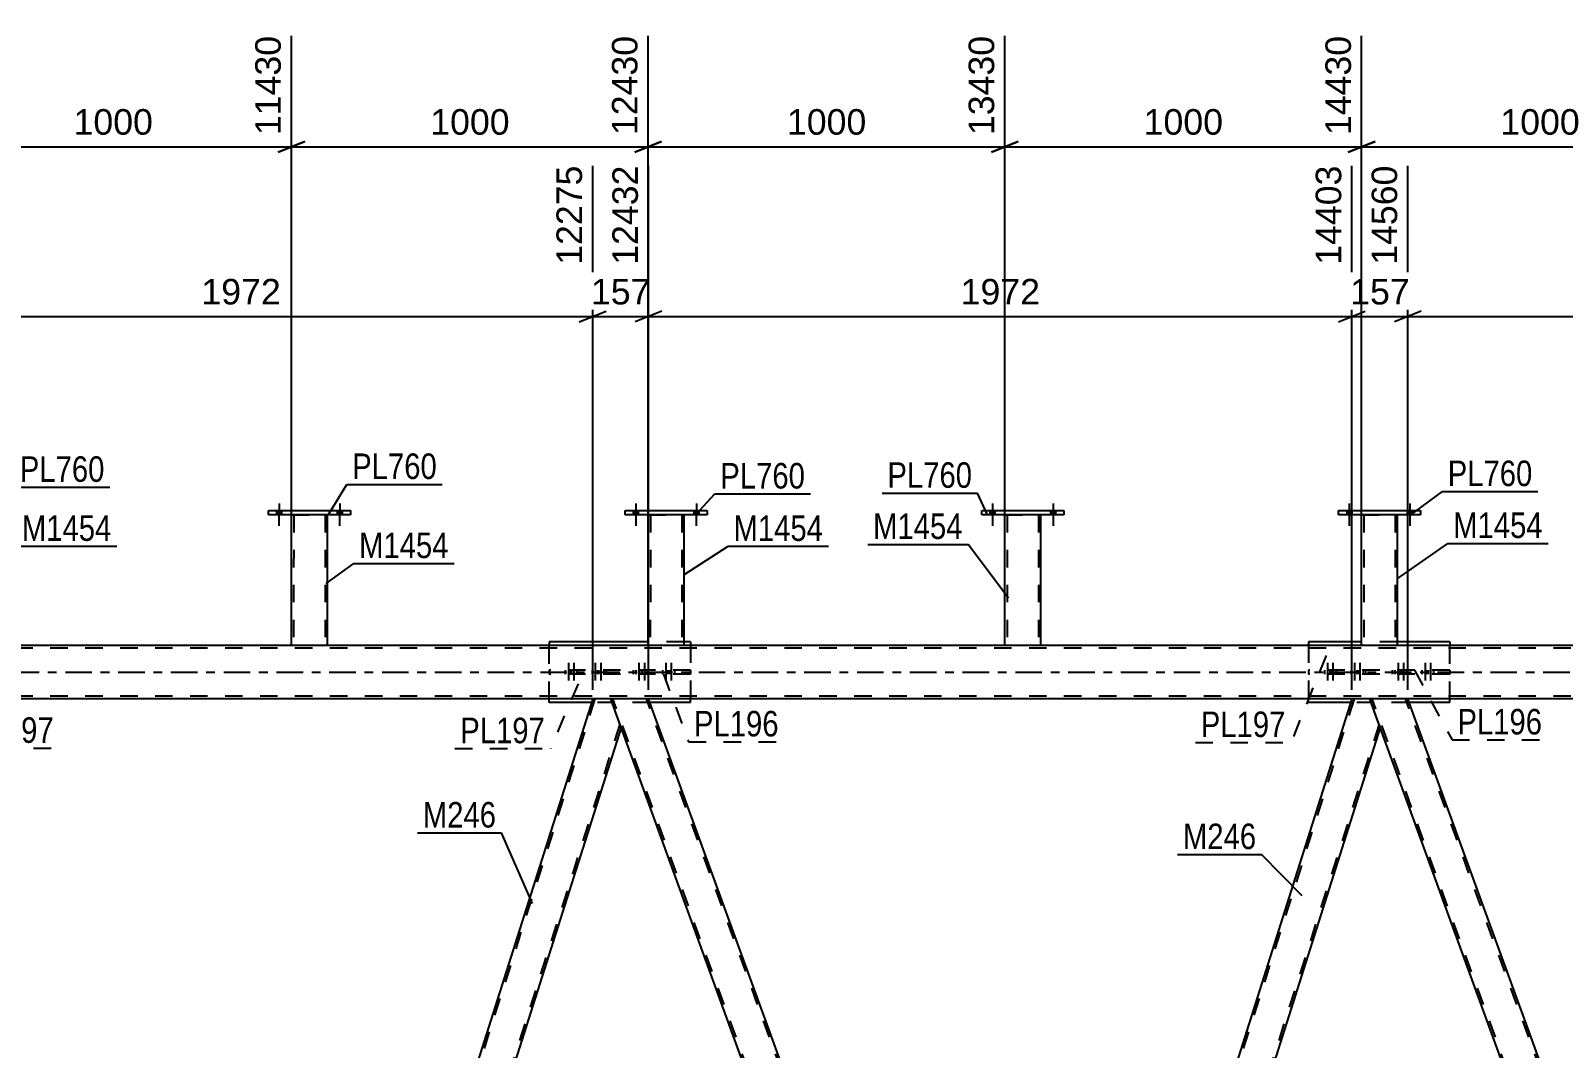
# Model space of a CAD drawing. Header units: millimetres. Extents: x -55 to 786, y -403 to 191.
# Drawn here: x 424.7 to 596.6, y -42.2 to 72 of the extents above; entities that cross this region are included whole.
import ezdxf

# ---------------------------------------------------------------- set-up
doc = ezdxf.new("R2010")
doc.units = ezdxf.units.MM
doc.linetypes.add('DXK_LINE_DOT2', pattern=[3.9198, 1.9599, -1.9599])
doc.linetypes.add('DXK_LINE_DOT3', pattern=[5.9187, 2.979, -0.9799, 0.9799, -0.9799])
doc.styles.add('Arial', font='ARIAL.TTF', dxfattribs={"height": 0.2})
doc.styles.add('Arial Narrow', font='ARIALN.TTF', dxfattribs={"height": 0.2})

# ---------------------------------------------------------------- blocks, each defined once
blk = doc.blocks.new('Part-203774531-3231 - 3139')
at = {"color": 2, "linetype": 'Continuous'}
for p, q in [((571.4, 17.64), (571.4, 18.12)), ((571.4, 18.12), (580.6, 18.12)), ((580.6, 17.64), (571.4, 17.64)), ((580.6, 18.12), (580.6, 17.64))]:
    blk.add_line(p, q, dxfattribs=at)
blk = doc.blocks.new('Bolt-203774531-3225 - 3139')
at = {"color": 1, "linetype": 'DXK_LINE_DOT2'}
for p, q in [((484.69, 0.24), (484.69, -0.24)), ((485.05, 1.04), (485.05, -1.96)), ((485.29, 0.24), (485.29, -0.24)), ((485.41, 0.24), (485.41, -0.24)), ((485.65, 1.04), (485.65, -1.96)), ((486.01, 0.24), (486.01, -0.24)), ((487.7, 0.24), (487.7, -0.24)), ((488.06, 1.04), (488.06, -1.96)), ((488.31, 0.24), (488.31, -0.24)), ((488.42, 0.24), (488.42, -0.24)), ((488.67, 1.04), (488.67, -1.96)), ((489.03, 0.24), (489.03, -0.24))]:
    blk.add_line(p, q, dxfattribs=at)
blk = doc.blocks.new('Bolt-203774531-3226 - 3139')
at = {"linetype": 'Continuous'}
for points in [[(452.32, 17.64), (452.88, 17.64), (452.88, 18.12), (452.32, 18.12)], [(452.32, 17.64), (452.88, 17.64), (452.88, 18.12), (452.32, 18.12)], [(459.12, 17.64), (459.68, 17.64), (459.68, 18.12), (459.12, 18.12)], [(459.12, 17.64), (459.68, 17.64), (459.68, 18.12), (459.12, 18.12)]]:
    blk.add_hatch(color=1, dxfattribs=at).paths.add_polyline_path(points)
at = {"color": 1, "linetype": 'Continuous'}
for p, q in [((452.6, 18.92), (452.59, 16.4)), ((452.6, 18.92), (452.59, 16.4)), ((459.4, 18.92), (459.39, 16.4)), ((459.4, 18.92), (459.39, 16.4)), ((452.32, 18.12), (452.32, 17.64)), ((452.32, 18.12), (452.32, 17.64)), ((452.88, 18.12), (452.88, 17.64)), ((452.88, 18.12), (452.88, 17.64)), ((459.12, 18.12), (459.12, 17.64)), ((459.12, 18.12), (459.12, 17.64)), ((459.68, 18.12), (459.68, 17.64)), ((459.68, 18.12), (459.68, 17.64))]:
    blk.add_line(p, q, dxfattribs=at)
blk = doc.blocks.new('Part-203774531-3185 - 3139')
at = {"color": 2, "linetype": 'Continuous'}
for p, q in [((531.4, 17.64), (531.4, 18.12)), ((531.4, 18.12), (540.6, 18.12)), ((540.6, 17.64), (531.4, 17.64)), ((540.6, 18.12), (540.6, 17.64))]:
    blk.add_line(p, q, dxfattribs=at)
blk = doc.blocks.new('Part-203774531-3190 - 3139')
at = {"color": 2, "linetype": 'Continuous'}
for p, q in [((573.99, 3), (574, 17.64)), ((578, 17.64), (577.99, 3)), ((577.51, 3), (573.99, 3))]:
    blk.add_line(p, q, dxfattribs=at)
at = {"color": 7, "linetype": 'DXK_LINE_DOT2'}
for p, q in [((574, 17.64), (578, 17.64)), ((574.24, 17.64), (574.23, 3)), ((577.76, 17.64), (577.75, 3)), ((577.99, 3), (577.51, 3)), ((577.73, 3), (577.6, 3)), ((577.75, 3), (577.73, 3))]:
    blk.add_line(p, q, dxfattribs=at)
blk = doc.blocks.new('Bolt-203774531-3260 - 3139')
at = {"color": 1, "linetype": 'DXK_LINE_DOT2'}
for p, q in [((577.73, 0.24), (577.73, -0.24)), ((578.09, 1.04), (578.09, -1.96)), ((578.33, 0.24), (578.33, -0.24)), ((578.45, 0.24), (578.45, -0.24)), ((578.69, 1.04), (578.69, -1.96)), ((579.05, 0.24), (579.05, -0.24)), ((580.75, 0.24), (580.75, -0.24)), ((581.11, 1.04), (581.11, -1.96)), ((581.35, 0.24), (581.35, -0.24)), ((581.47, 0.24), (581.47, -0.24)), ((581.71, 1.04), (581.71, -1.96)), ((582.07, 0.24), (582.07, -0.24))]:
    blk.add_line(p, q, dxfattribs=at)
blk = doc.blocks.new('Bolt-203774531-3261 - 3139')
at = {"linetype": 'Continuous'}
for points in [[(572.32, 17.64), (572.88, 17.64), (572.88, 18.12), (572.32, 18.12)], [(572.32, 17.64), (572.88, 17.64), (572.88, 18.12), (572.32, 18.12)], [(579.12, 17.64), (579.68, 17.64), (579.68, 18.12), (579.12, 18.12)], [(579.12, 17.64), (579.68, 17.64), (579.68, 18.12), (579.12, 18.12)]]:
    blk.add_hatch(color=1, dxfattribs=at).paths.add_polyline_path(points)
at = {"color": 1, "linetype": 'Continuous'}
for p, q in [((572.6, 18.92), (572.6, 16.4)), ((572.6, 18.92), (572.6, 16.4)), ((579.4, 18.92), (579.4, 16.4)), ((579.4, 18.92), (579.4, 16.4)), ((572.32, 18.12), (572.32, 17.64)), ((572.32, 18.12), (572.32, 17.64)), ((572.88, 18.12), (572.88, 17.64)), ((572.88, 18.12), (572.88, 17.64)), ((579.12, 18.12), (579.12, 17.64)), ((579.12, 18.12), (579.12, 17.64)), ((579.68, 18.12), (579.68, 17.64)), ((579.68, 18.12), (579.68, 17.64))]:
    blk.add_line(p, q, dxfattribs=at)
blk = doc.blocks.new('Bolt-203774531-3262 - 3139')
at = {"color": 1, "linetype": 'DXK_LINE_DOT2'}
for p, q in [((569.82, 0.24), (569.82, -0.24)), ((570.18, 1.04), (570.18, -1.96)), ((570.42, 0.24), (570.42, -0.24)), ((570.54, 0.24), (570.54, -0.24)), ((570.78, 1.04), (570.78, -1.96)), ((571.14, 0.24), (571.14, -0.24)), ((572.84, 0.24), (572.84, -0.24)), ((573.2, 1.04), (573.2, -1.96)), ((573.44, 0.24), (573.44, -0.24)), ((573.56, 0.24), (573.56, -0.24)), ((573.8, 1.04), (573.8, -1.96)), ((574.16, 0.24), (574.16, -0.24))]:
    blk.add_line(p, q, dxfattribs=at)
blk = doc.blocks.new('Bolt-203774531-3222 - 3139')
at = {"linetype": 'Continuous'}
for points in [[(532.32, 17.64), (532.88, 17.64), (532.88, 18.12), (532.32, 18.12)], [(532.32, 17.64), (532.88, 17.64), (532.88, 18.12), (532.32, 18.12)], [(539.12, 17.64), (539.68, 17.64), (539.68, 18.12), (539.12, 18.12)], [(539.12, 17.64), (539.68, 17.64), (539.68, 18.12), (539.12, 18.12)]]:
    blk.add_hatch(color=1, dxfattribs=at).paths.add_polyline_path(points)
at = {"color": 1, "linetype": 'Continuous'}
for p, q in [((532.6, 18.92), (532.59, 16.4)), ((532.6, 18.92), (532.59, 16.4)), ((539.4, 18.92), (539.39, 16.4)), ((539.4, 18.92), (539.39, 16.4)), ((532.32, 18.12), (532.32, 17.64)), ((532.32, 18.12), (532.32, 17.64)), ((532.88, 18.12), (532.88, 17.64)), ((532.88, 18.12), (532.88, 17.64)), ((539.12, 18.12), (539.12, 17.64)), ((539.12, 18.12), (539.12, 17.64)), ((539.68, 18.12), (539.68, 17.64)), ((539.68, 18.12), (539.68, 17.64))]:
    blk.add_line(p, q, dxfattribs=at)
blk = doc.blocks.new('Bolt-203774531-3223 - 3139')
at = {"color": 1, "linetype": 'DXK_LINE_DOT2'}
for p, q in [((492.6, 0.24), (492.6, -0.24)), ((492.96, 1.04), (492.96, -1.96)), ((493.2, 0.24), (493.2, -0.24)), ((493.32, 0.24), (493.32, -0.24)), ((493.56, 1.04), (493.56, -1.96)), ((493.92, 0.24), (493.92, -0.24)), ((495.61, 0.24), (495.61, -0.24)), ((495.97, 1.04), (495.97, -1.96)), ((496.21, 0.24), (496.21, -0.24)), ((496.33, 0.24), (496.33, -0.24)), ((496.57, 1.04), (496.57, -1.96)), ((496.93, 0.24), (496.93, -0.24))]:
    blk.add_line(p, q, dxfattribs=at)
blk = doc.blocks.new('Bolt-203774531-3224 - 3139')
at = {"linetype": 'Continuous'}
for points in [[(492.32, 17.64), (492.88, 17.64), (492.88, 18.12), (492.32, 18.12)], [(492.32, 17.64), (492.88, 17.64), (492.88, 18.12), (492.32, 18.12)], [(499.12, 17.64), (499.68, 17.64), (499.68, 18.12), (499.12, 18.12)], [(499.12, 17.64), (499.68, 17.64), (499.68, 18.12), (499.12, 18.12)]]:
    blk.add_hatch(color=1, dxfattribs=at).paths.add_polyline_path(points)
at = {"color": 1, "linetype": 'Continuous'}
for p, q in [((492.6, 18.92), (492.59, 16.4)), ((492.6, 18.92), (492.59, 16.4)), ((499.4, 18.92), (499.39, 16.4)), ((499.4, 18.92), (499.39, 16.4)), ((492.32, 18.12), (492.32, 17.64)), ((492.32, 18.12), (492.32, 17.64)), ((492.88, 18.12), (492.88, 17.64)), ((492.88, 18.12), (492.88, 17.64)), ((499.12, 18.12), (499.12, 17.64)), ((499.12, 18.12), (499.12, 17.64)), ((499.68, 18.12), (499.68, 17.64)), ((499.68, 18.12), (499.68, 17.64))]:
    blk.add_line(p, q, dxfattribs=at)
blk = doc.blocks.new('Part-203774531-3318 - 3139')
at = {"color": 7, "linetype": 'DXK_LINE_DOT2'}
for p, q in [((579.18, -3), (574.92, -3)), ((576.09, -6.21), (574.92, -3)), ((618.49, -122), (575.17, -3)), ((622.23, -122), (578.92, -3)), ((622.49, -122), (621.32, -118.79)), ((622.49, -122), (618.23, -122))]:
    blk.add_line(p, q, dxfattribs=at)
at = {"color": 2, "linetype": 'Continuous'}
for p, q in [((621.32, -118.79), (579.18, -3)), ((618.23, -122), (576.09, -6.21))]:
    blk.add_line(p, q, dxfattribs=at)
blk = doc.blocks.new('Part-203774531-3722 - 3139')
at = {"color": 2, "linetype": 'Continuous'}
for p, q in [((695.37, 3), (32.08, 3)), ((658.99, -3), (32.08, -3))]:
    blk.add_line(p, q, dxfattribs=at)
at = {"color": 7, "linetype": 'DXK_LINE_DOT2'}
for p, q in [((699.37, 2.68), (32.08, 2.68)), ((699.37, -2.68), (32.08, -2.68))]:
    blk.add_line(p, q, dxfattribs=at)
at = {"color": 7, "linetype": 'DXK_LINE_DOT3'}
blk.add_line((32.08, 0), (709.37, 0), dxfattribs=at)
blk = doc.blocks.new('Part-203774531-3350 - 3139')
at = {"color": 2, "linetype": 'Continuous'}
for p, q in [((487.77, -3), (451.05, -118.79)), ((490.95, -6.21), (489.79, -3)), ((490.95, -6.21), (454.23, -122)), ((452.22, -122), (451.05, -118.79))]:
    blk.add_line(p, q, dxfattribs=at)
at = {"color": 7, "linetype": 'DXK_LINE_DOT2'}
for p, q in [((488.02, -3), (451.19, -119.16)), ((489.79, -3), (487.77, -3)), ((490.82, -5.84), (453.98, -122)), ((454.23, -122), (452.22, -122))]:
    blk.add_line(p, q, dxfattribs=at)
blk = doc.blocks.new('Part-203774531-3355 - 3139')
at = {"color": 2, "linetype": 'Continuous'}
for p, q in [((572.91, -3), (536.19, -118.79)), ((576.09, -6.21), (574.92, -3)), ((576.09, -6.21), (539.37, -122)), ((537.35, -122), (536.19, -118.79))]:
    blk.add_line(p, q, dxfattribs=at)
at = {"color": 7, "linetype": 'DXK_LINE_DOT2'}
for p, q in [((573.16, -3), (536.32, -119.16)), ((574.92, -3), (572.91, -3)), ((575.95, -5.84), (539.12, -122)), ((539.37, -122), (537.35, -122))]:
    blk.add_line(p, q, dxfattribs=at)
blk = doc.blocks.new('Part-203774531-3676 - 3139')
at = {"color": 2, "linetype": 'Continuous'}
for p, q in [((453.99, 3), (454, 17.64)), ((458, 17.64), (457.99, 3)), ((457.48, 3), (453.99, 3))]:
    blk.add_line(p, q, dxfattribs=at)
at = {"color": 7, "linetype": 'DXK_LINE_DOT2'}
for p, q in [((454, 17.64), (458, 17.64)), ((454.24, 17.64), (454.23, 3)), ((457.76, 17.64), (457.75, 3)), ((457.48, 3), (457.51, 3)), ((457.51, 3), (457.48, 3)), ((457.51, 3), (457.48, 3)), ((457.51, 3), (457.48, 3)), ((457.99, 3), (457.51, 3)), ((457.73, 3), (457.75, 3))]:
    blk.add_line(p, q, dxfattribs=at)
blk = doc.blocks.new('Part-203774531-3418 - 3139')
at = {"color": 7, "linetype": 'DXK_LINE_DOT2'}
for p, q in [((408.91, -3), (404.65, -3)), ((405.82, -6.21), (404.65, -3)), ((448.22, -122), (404.91, -3)), ((451.96, -122), (408.65, -3)), ((452.22, -122), (451.05, -118.79)), ((452.22, -122), (447.96, -122))]:
    blk.add_line(p, q, dxfattribs=at)
at = {"color": 2, "linetype": 'Continuous'}
for p, q in [((451.05, -118.79), (408.91, -3)), ((447.96, -122), (405.82, -6.21))]:
    blk.add_line(p, q, dxfattribs=at)
blk = doc.blocks.new('Part-203774531-3423 - 3139')
at = {"color": 7, "linetype": 'DXK_LINE_DOT2'}
for p, q in [((494.04, -3), (489.79, -3)), ((490.95, -6.21), (489.79, -3)), ((533.35, -122), (490.04, -3)), ((537.1, -122), (493.79, -3)), ((537.35, -122), (536.19, -118.79)), ((537.35, -122), (533.1, -122))]:
    blk.add_line(p, q, dxfattribs=at)
at = {"color": 2, "linetype": 'Continuous'}
for p, q in [((536.19, -118.79), (494.04, -3)), ((533.1, -122), (490.95, -6.21))]:
    blk.add_line(p, q, dxfattribs=at)
blk = doc.blocks.new('Part-203774531-3456 - 3139')
at = {"color": 2, "linetype": 'Continuous'}
for p, q in [((482.88, 3.4), (482.88, 3)), ((493.99, 3.4), (482.88, 3.4)), ((498.74, 3.4), (497.99, 3.4)), ((498.74, 3.4), (498.74, 3)), ((482.88, -3.4), (482.88, -3)), ((487.64, -3.4), (482.88, -3.4)), ((498.74, -3.4), (494.19, -3.4)), ((498.74, -3.4), (498.74, -3))]:
    blk.add_line(p, q, dxfattribs=at)
at = {"color": 7, "linetype": 'DXK_LINE_DOT2'}
for p, q in [((482.88, 3), (482.88, 2.95)), ((482.88, -3), (482.88, 2.95)), ((497.99, 3.4), (493.99, 3.4)), ((498.74, 3), (498.74, -3)), ((494.19, -3.4), (487.64, -3.4))]:
    blk.add_line(p, q, dxfattribs=at)
blk = doc.blocks.new('Part-203774531-3461 - 3139')
at = {"color": 7, "linetype": 'DXK_LINE_DOT2'}
for p, q in [((498.74, 0.24), (482.88, 0.24)), ((482.88, 0.24), (482.88, -0.24)), ((489.29, 0.24), (489.29, -0.24)), ((492.33, -0.24), (492.33, 0.24)), ((498.74, 0.24), (498.74, -0.24)), ((498.74, -0.24), (482.88, -0.24))]:
    blk.add_line(p, q, dxfattribs=at)
blk = doc.blocks.new('Part-203774531-3619 - 3139')
at = {"color": 2, "linetype": 'Continuous'}
for p, q in [((491.4, 17.64), (491.4, 18.12)), ((491.4, 18.12), (500.6, 18.12)), ((500.6, 17.64), (491.4, 17.64)), ((500.6, 18.12), (500.6, 17.64))]:
    blk.add_line(p, q, dxfattribs=at)
blk = doc.blocks.new('Part-203774531-3575 - 3139')
at = {"color": 2, "linetype": 'Continuous'}
for p, q in [((568.02, 3.4), (568.02, 3)), ((573.99, 3.4), (568.02, 3.4)), ((583.87, 3.4), (577.99, 3.4)), ((583.87, 3.4), (583.87, 3)), ((568.02, -3.4), (568.02, -3)), ((572.78, -3.4), (568.02, -3.4)), ((583.87, -3.4), (579.32, -3.4)), ((583.87, -3.4), (583.87, -3))]:
    blk.add_line(p, q, dxfattribs=at)
at = {"color": 7, "linetype": 'DXK_LINE_DOT2'}
for p, q in [((568.02, 3), (568.02, -3)), ((577.99, 3.4), (573.99, 3.4)), ((583.87, -3), (583.87, 3)), ((579.32, -3.4), (572.78, -3.4))]:
    blk.add_line(p, q, dxfattribs=at)
blk = doc.blocks.new('Part-203774531-3580 - 3139')
at = {"color": 7, "linetype": 'DXK_LINE_DOT2'}
for p, q in [((583.87, 0.24), (568.02, 0.24)), ((568.02, 0.24), (568.02, -0.24)), ((574.43, 0.24), (574.43, -0.24)), ((577.46, -0.24), (577.46, 0.24)), ((583.87, 0.24), (583.87, -0.24)), ((583.87, -0.24), (568.02, -0.24))]:
    blk.add_line(p, q, dxfattribs=at)
blk = doc.blocks.new('Part-203774531-3614 - 3139')
at = {"color": 2, "linetype": 'Continuous'}
for p, q in [((533.99, 3), (534, 17.64)), ((538, 17.64), (537.99, 3)), ((537.51, 3), (533.99, 3))]:
    blk.add_line(p, q, dxfattribs=at)
at = {"color": 7, "linetype": 'DXK_LINE_DOT2'}
for p, q in [((534, 17.64), (538, 17.64)), ((534.24, 17.64), (534.23, 3)), ((537.76, 17.64), (537.75, 3)), ((537.99, 3), (537.51, 3)), ((537.73, 3), (537.6, 3)), ((537.75, 3), (537.73, 3))]:
    blk.add_line(p, q, dxfattribs=at)
blk = doc.blocks.new('Part-203774531-3666 - 3139')
at = {"color": 2, "linetype": 'Continuous'}
for p, q in [((493.99, 3), (494, 17.64)), ((498, 17.64), (497.99, 3)), ((497.51, 3), (493.99, 3))]:
    blk.add_line(p, q, dxfattribs=at)
at = {"color": 7, "linetype": 'DXK_LINE_DOT2'}
for p, q in [((494, 17.64), (498, 17.64)), ((494.24, 17.64), (494.23, 3)), ((497.76, 17.64), (497.75, 3)), ((497.99, 3), (497.51, 3)), ((497.73, 3), (497.6, 3)), ((497.75, 3), (497.73, 3))]:
    blk.add_line(p, q, dxfattribs=at)
blk = doc.blocks.new('Part-203774531-3671 - 3139')
at = {"color": 2, "linetype": 'Continuous'}
for p, q in [((451.4, 17.64), (451.4, 18.12)), ((451.4, 18.12), (460.6, 18.12)), ((460.6, 17.64), (451.4, 17.64)), ((460.6, 18.12), (460.6, 17.64))]:
    blk.add_line(p, q, dxfattribs=at)
blk = doc.blocks.new('StraightDimension-203774531-4205 - 3139')
at = {"color": 7, "linetype": 'Continuous'}
for p, q in [((579.18, -2), (579.18, 56.82)), ((658.04, -2), (658.04, 52.32)), ((580.68, 40.5), (577.68, 39.3)), ((579.18, 39.9), (658.04, 39.9)), ((656.54, 39.3), (659.54, 40.5))]:
    blk.add_line(p, q, dxfattribs=at)
at = {"color": 0, "linetype": 'Continuous'}
blk.add_wipeout([(657.44, 52.92), (653.24, 52.92), (653.24, 40.6), (657.44, 40.6)], dxfattribs=at)
at = {"color": 0}
blk.add_wipeout([(623.66, 40.65), (623.66, 44.85), (613.56, 44.85), (613.56, 40.65)], dxfattribs=at)
at = {"color": 3, "linetype": 'Continuous', "style": 'Arial'}
blk.add_text('16531', height=2.865, rotation=90.0002, dxfattribs=at).set_placement((656.84, 41.2))
at = {"color": 3, "style": 'Arial'}
blk.add_text('1972', height=2.865, dxfattribs=at).set_placement((614.16, 41.25))
blk = doc.blocks.new('StraightDimension-203774531-4109 - 3139')
at = {"color": 7, "linetype": 'Continuous'}
for p, q in [((408.91, -2), (408.91, 56.82)), ((487.77, -2), (487.77, 56.82)), ((410.41, 40.5), (407.41, 39.3)), ((408.91, 39.9), (487.77, 39.9)), ((486.27, 39.3), (489.27, 40.5))]:
    blk.add_line(p, q, dxfattribs=at)
at = {"color": 0, "linetype": 'Continuous'}
blk.add_wipeout([(487.17, 57.42), (482.97, 57.42), (482.97, 45.1), (487.17, 45.1)], dxfattribs=at)
at = {"color": 0}
blk.add_wipeout([(453.39, 40.65), (453.39, 44.85), (443.29, 44.85), (443.29, 40.65)], dxfattribs=at)
at = {"color": 3, "linetype": 'Continuous', "style": 'Arial'}
blk.add_text('12275', height=2.865, rotation=90.0002, dxfattribs=at).set_placement((486.57, 45.7))
at = {"color": 3, "style": 'Arial'}
blk.add_text('1972', height=2.865, dxfattribs=at).set_placement((443.89, 41.25))
blk = doc.blocks.new('StraightDimension-203774531-26944 - 3139')
at = {"color": 7, "linetype": 'Continuous'}
for p, q in [((533.99, 15.44), (533.99, 71.37)), ((574, 16.33), (574, 71.37)), ((535.49, 59.55), (532.49, 58.35)), ((533.99, 58.95), (574, 58.95)), ((572.5, 58.35), (575.5, 59.55))]:
    blk.add_line(p, q, dxfattribs=at)
at = {"color": 0, "linetype": 'Continuous'}
blk.add_wipeout([(573.4, 71.97), (569.2, 71.97), (569.2, 59.65), (573.4, 59.65)], dxfattribs=at)
at = {"color": 0}
blk.add_wipeout([(559.04, 59.7), (559.04, 63.9), (548.95, 63.9), (548.95, 59.7)], dxfattribs=at)
at = {"color": 3, "linetype": 'Continuous', "style": 'Arial'}
blk.add_text('14430', height=2.865, rotation=90.0002, dxfattribs=at).set_placement((572.8, 60.25))
at = {"color": 3, "style": 'Arial'}
blk.add_text('1000', height=2.865, dxfattribs=at).set_placement((549.55, 60.3))
blk = doc.blocks.new('StraightDimension-203774531-26946 - 3139')
at = {"color": 7, "linetype": 'Continuous'}
for p, q in [((453.99, 15.44), (453.99, 71.37)), ((493.99, 15.44), (493.99, 71.37)), ((455.49, 59.55), (452.49, 58.35)), ((453.99, 58.95), (493.99, 58.95)), ((492.49, 58.35), (495.49, 59.55))]:
    blk.add_line(p, q, dxfattribs=at)
at = {"color": 0, "linetype": 'Continuous'}
blk.add_wipeout([(493.39, 71.97), (489.19, 71.97), (489.19, 59.65), (493.39, 59.65)], dxfattribs=at)
at = {"color": 0}
blk.add_wipeout([(479.04, 59.7), (479.04, 63.9), (468.95, 63.9), (468.95, 59.7)], dxfattribs=at)
at = {"color": 3, "linetype": 'Continuous', "style": 'Arial'}
blk.add_text('12430', height=2.865, rotation=90.0002, dxfattribs=at).set_placement((492.79, 60.25))
at = {"color": 3, "style": 'Arial'}
blk.add_text('1000', height=2.865, dxfattribs=at).set_placement((469.55, 60.3))
blk = doc.blocks.new('StraightDimension-203774531-4133 - 3139')
at = {"color": 7, "linetype": 'Continuous'}
for p, q in [((487.77, -2), (487.77, 56.82)), ((494.04, -2), (494.04, 56.82)), ((486.27, 39.3), (489.27, 40.5)), ((487.77, 39.9), (494.04, 39.9)), ((495.54, 40.5), (492.54, 39.3))]:
    blk.add_line(p, q, dxfattribs=at)
at = {"color": 0}
blk.add_wipeout([(494.84, 40.65), (494.84, 44.85), (486.97, 44.85), (486.97, 40.65)], dxfattribs=at)
at = {"color": 3, "style": 'Arial'}
blk.add_text('157', height=2.865, dxfattribs=at).set_placement((487.57, 41.25))
at = {"color": 0, "linetype": 'Continuous'}
blk.add_wipeout([(493.44, 57.42), (489.24, 57.42), (489.24, 45.1), (493.44, 45.1)], dxfattribs=at)
at = {"color": 3, "linetype": 'Continuous', "style": 'Arial'}
blk.add_text('12432', height=2.865, rotation=90.0002, dxfattribs=at).set_placement((492.84, 45.7))
blk = doc.blocks.new('StraightDimension-203774531-4157 - 3139')
at = {"color": 7, "linetype": 'Continuous'}
for p, q in [((494.04, -2), (494.04, 56.82)), ((572.91, -2), (572.91, 56.82)), ((495.54, 40.5), (492.54, 39.3)), ((494.04, 39.9), (572.91, 39.9)), ((571.41, 39.3), (574.41, 40.5))]:
    blk.add_line(p, q, dxfattribs=at)
at = {"color": 0, "linetype": 'Continuous'}
blk.add_wipeout([(572.31, 57.42), (568.11, 57.42), (568.11, 45.1), (572.31, 45.1)], dxfattribs=at)
at = {"color": 0}
blk.add_wipeout([(538.52, 40.65), (538.52, 44.85), (528.43, 44.85), (528.43, 40.65)], dxfattribs=at)
at = {"color": 3, "linetype": 'Continuous', "style": 'Arial'}
blk.add_text('14403', height=2.865, rotation=90.0002, dxfattribs=at).set_placement((571.71, 45.7))
at = {"color": 3, "style": 'Arial'}
blk.add_text('1972', height=2.865, dxfattribs=at).set_placement((529.03, 41.25))
blk = doc.blocks.new('StraightDimension-203774531-4181 - 3139')
at = {"color": 7, "linetype": 'Continuous'}
for p, q in [((572.91, -2), (572.91, 56.82)), ((579.18, -2), (579.18, 56.82)), ((571.41, 39.3), (574.41, 40.5)), ((572.91, 39.9), (579.18, 39.9)), ((580.68, 40.5), (577.68, 39.3))]:
    blk.add_line(p, q, dxfattribs=at)
at = {"color": 0}
blk.add_wipeout([(579.98, 40.65), (579.98, 44.85), (572.11, 44.85), (572.11, 40.65)], dxfattribs=at)
at = {"color": 3, "style": 'Arial'}
blk.add_text('157', height=2.865, dxfattribs=at).set_placement((572.71, 41.25))
at = {"color": 0, "linetype": 'Continuous'}
blk.add_wipeout([(578.58, 57.42), (574.38, 57.42), (574.38, 45.1), (578.58, 45.1)], dxfattribs=at)
at = {"color": 3, "linetype": 'Continuous', "style": 'Arial'}
blk.add_text('14560', height=2.865, rotation=90.0002, dxfattribs=at).set_placement((577.98, 45.7))
blk = doc.blocks.new('StraightDimension-203774531-26943 - 3139')
at = {"color": 7, "linetype": 'Continuous'}
for p, q in [((574, 16.33), (574, 71.37)), ((614, 16.33), (614, 71.37)), ((575.5, 59.55), (572.5, 58.35)), ((574, 58.95), (614, 58.95)), ((612.5, 58.35), (615.5, 59.55))]:
    blk.add_line(p, q, dxfattribs=at)
at = {"color": 0, "linetype": 'Continuous'}
blk.add_wipeout([(613.4, 71.97), (609.2, 71.97), (609.2, 59.65), (613.4, 59.65)], dxfattribs=at)
at = {"color": 0}
blk.add_wipeout([(599.04, 59.7), (599.04, 63.9), (588.95, 63.9), (588.95, 59.7)], dxfattribs=at)
at = {"color": 3, "linetype": 'Continuous', "style": 'Arial'}
blk.add_text('15430', height=2.865, rotation=90.0002, dxfattribs=at).set_placement((612.8, 60.25))
at = {"color": 3, "style": 'Arial'}
blk.add_text('1000', height=2.865, dxfattribs=at).set_placement((589.55, 60.3))
blk = doc.blocks.new('StraightDimension-203774531-26945 - 3139')
at = {"color": 7, "linetype": 'Continuous'}
for p, q in [((493.99, 15.44), (493.99, 71.37)), ((533.99, 15.44), (533.99, 71.37)), ((495.49, 59.55), (492.49, 58.35)), ((493.99, 58.95), (533.99, 58.95)), ((532.49, 58.35), (535.49, 59.55))]:
    blk.add_line(p, q, dxfattribs=at)
at = {"color": 0, "linetype": 'Continuous'}
blk.add_wipeout([(533.39, 71.97), (529.19, 71.97), (529.19, 59.65), (533.39, 59.65)], dxfattribs=at)
at = {"color": 0}
blk.add_wipeout([(519.04, 59.7), (519.04, 63.9), (508.95, 63.9), (508.95, 59.7)], dxfattribs=at)
at = {"color": 3, "linetype": 'Continuous', "style": 'Arial'}
blk.add_text('13430', height=2.865, rotation=90.0002, dxfattribs=at).set_placement((532.79, 60.25))
at = {"color": 3, "style": 'Arial'}
blk.add_text('1000', height=2.865, dxfattribs=at).set_placement((509.55, 60.3))
blk = doc.blocks.new('StraightDimension-203774531-26947 - 3139')
at = {"color": 7, "linetype": 'Continuous'}
for p, q in [((414, 15.44), (414, 71.37)), ((453.99, 15.44), (453.99, 71.37)), ((415.5, 59.55), (412.5, 58.35)), ((414, 58.95), (453.99, 58.95)), ((452.49, 58.35), (455.49, 59.55))]:
    blk.add_line(p, q, dxfattribs=at)
at = {"color": 0, "linetype": 'Continuous'}
blk.add_wipeout([(453.39, 71.97), (449.19, 71.97), (449.19, 59.65), (453.39, 59.65)], dxfattribs=at)
at = {"color": 0}
blk.add_wipeout([(439.04, 59.7), (439.04, 63.9), (428.95, 63.9), (428.95, 59.7)], dxfattribs=at)
at = {"color": 3, "linetype": 'Continuous', "style": 'Arial'}
blk.add_text('11430', height=2.865, rotation=90.0002, dxfattribs=at).set_placement((452.79, 60.25))
at = {"color": 3, "style": 'Arial'}
blk.add_text('1000', height=2.865, dxfattribs=at).set_placement((429.55, 60.3))
blk = doc.blocks.new('Mark-203774531-3346 - 3139')
at = {"color": 0}
blk.add_wipeout([(476.94, -17.43), (476.94, -14.43), (468.72, -14.43), (468.72, -17.43)], dxfattribs=at)
blk.add_wipeout([(476.94, -17.43), (476.94, -14.43), (468.72, -14.43), (468.72, -17.43)], dxfattribs=at)
at = {"color": 30, "linetype": 'Continuous'}
for p in [(468.12, -18.03), (481.01, -25.96)]:
    blk.add_line(p, (477.54, -18.03), dxfattribs=at)
at = {"color": 3, "style": 'Arial Narrow'}
blk.add_text('M246', height=2.863, dxfattribs=at).set_placement((468.72, -17.43))
blk = doc.blocks.new('Mark-203774531-3181 - 3139')
at = {"color": 0}
blk.add_wipeout([(530.33, 20.68), (530.33, 23.68), (520.82, 23.68), (520.82, 20.68)], dxfattribs=at)
blk.add_wipeout([(530.33, 20.68), (530.33, 23.68), (520.82, 23.68), (520.82, 20.68)], dxfattribs=at)
at = {"color": 30, "linetype": 'Continuous'}
for p in [(520.22, 20.08), (532.03, 17.64)]:
    blk.add_line(p, (530.93, 20.08), dxfattribs=at)
at = {"color": 3, "style": 'Arial Narrow'}
blk.add_text('PL760', height=2.863, dxfattribs=at).set_placement((520.82, 20.68))
blk = doc.blocks.new('Mark-203774531-3186 - 3139')
at = {"color": 0}
blk.add_wipeout([(594.31, 15.05), (594.31, 18.05), (584.26, 18.05), (584.26, 15.05)], dxfattribs=at)
blk.add_wipeout([(594.31, 15.05), (594.31, 18.05), (584.26, 18.05), (584.26, 15.05)], dxfattribs=at)
at = {"color": 30, "linetype": 'Continuous'}
for p, q in [((577.99, 10.47), (583.66, 14.45)), ((583.66, 14.45), (594.91, 14.45))]:
    blk.add_line(p, q, dxfattribs=at)
at = {"color": 3, "style": 'Arial Narrow'}
blk.add_text('M1454', height=2.863, dxfattribs=at).set_placement((584.26, 15.05))
blk = doc.blocks.new('Mark-203774531-3227 - 3139')
at = {"color": 0}
blk.add_wipeout([(593.15, 20.87), (593.15, 23.87), (583.65, 23.87), (583.65, 20.87)], dxfattribs=at)
blk.add_wipeout([(593.15, 20.87), (593.15, 23.87), (583.65, 23.87), (583.65, 20.87)], dxfattribs=at)
at = {"color": 30, "linetype": 'Continuous'}
for p, q in [((579.51, 17.64), (583.05, 20.27)), ((583.05, 20.27), (593.75, 20.27))]:
    blk.add_line(p, q, dxfattribs=at)
at = {"color": 3, "style": 'Arial Narrow'}
blk.add_text('PL760', height=2.863, dxfattribs=at).set_placement((583.65, 20.87))
blk = doc.blocks.new('Mark-203774531-3452 - 3139')
at = {"color": 0}
blk.add_wipeout([(482.42, -7.97), (482.42, -4.97), (472.92, -4.97), (472.92, -7.97)], dxfattribs=at)
blk.add_wipeout([(482.42, -7.97), (482.42, -4.97), (472.92, -4.97), (472.92, -7.97)], dxfattribs=at)
at = {"color": 30, "linetype": 'DXK_LINE_DOT2'}
for p in [(486.13, -1.31), (472.32, -8.57)]:
    blk.add_line(p, (483.02, -8.57), dxfattribs=at)
at = {"color": 3, "style": 'Arial Narrow'}
blk.add_text('PL197', height=2.863, dxfattribs=at).set_placement((472.92, -7.97))
blk = doc.blocks.new('Mark-203774531-3351 - 3139')
at = {"color": 0}
blk.add_wipeout([(562.18, -19.85), (562.18, -16.85), (553.96, -16.85), (553.96, -19.85)], dxfattribs=at)
blk.add_wipeout([(562.18, -19.85), (562.18, -16.85), (553.96, -16.85), (553.96, -19.85)], dxfattribs=at)
at = {"color": 30, "linetype": 'Continuous'}
for p in [(553.36, -20.45), (567.33, -25.1)]:
    blk.add_line(p, (562.78, -20.45), dxfattribs=at)
at = {"color": 3, "style": 'Arial Narrow'}
blk.add_text('M246', height=2.863, dxfattribs=at).set_placement((553.96, -19.85))
blk = doc.blocks.new('Mark-203774531-3457 - 3139')
at = {"color": 0}
blk.add_wipeout([(508.63, -7.21), (508.63, -4.21), (499.13, -4.21), (499.13, -7.21)], dxfattribs=at)
blk.add_wipeout([(508.63, -7.21), (508.63, -4.21), (499.13, -4.21), (499.13, -7.21)], dxfattribs=at)
at = {"color": 30, "linetype": 'DXK_LINE_DOT2'}
for p, q in [((495.71, -0.24), (498.53, -7.81)), ((498.53, -7.81), (509.23, -7.81))]:
    blk.add_line(p, q, dxfattribs=at)
at = {"color": 3, "style": 'Arial Narrow'}
blk.add_text('PL196', height=2.863, dxfattribs=at).set_placement((499.13, -7.21))
blk = doc.blocks.new('Mark-203774531-3475 - 3139')
at = {"color": 0}
blk.add_wipeout([(427.35, -7.93), (427.35, -4.93), (417.84, -4.93), (417.84, -7.93)], dxfattribs=at)
blk.add_wipeout([(427.35, -7.93), (427.35, -4.93), (417.84, -4.93), (417.84, -7.93)], dxfattribs=at)
at = {"color": 30, "linetype": 'DXK_LINE_DOT2'}
for p, q in [((412.38, -1.34), (417.24, -8.53)), ((417.24, -8.53), (427.95, -8.53))]:
    blk.add_line(p, q, dxfattribs=at)
at = {"color": 3, "style": 'Arial Narrow'}
blk.add_text('PL197', height=2.863, dxfattribs=at).set_placement((417.84, -7.93))
blk = doc.blocks.new('Mark-203774531-3571 - 3139')
at = {"color": 0}
blk.add_wipeout([(565.47, -7.28), (565.47, -4.28), (555.96, -4.28), (555.96, -7.28)], dxfattribs=at)
blk.add_wipeout([(565.47, -7.28), (565.47, -4.28), (555.96, -4.28), (555.96, -7.28)], dxfattribs=at)
at = {"color": 30, "linetype": 'DXK_LINE_DOT2'}
for p in [(570.01, 1.87), (555.36, -7.88)]:
    blk.add_line(p, (566.07, -7.88), dxfattribs=at)
at = {"color": 3, "style": 'Arial Narrow'}
blk.add_text('PL197', height=2.863, dxfattribs=at).set_placement((555.96, -7.28))
blk = doc.blocks.new('Mark-203774531-3576 - 3139')
at = {"color": 0}
blk.add_wipeout([(594.24, -6.99), (594.24, -3.99), (584.74, -3.99), (584.74, -6.99)], dxfattribs=at)
blk.add_wipeout([(594.24, -6.99), (594.24, -3.99), (584.74, -3.99), (584.74, -6.99)], dxfattribs=at)
at = {"color": 30, "linetype": 'DXK_LINE_DOT2'}
for p, q in [((579.91, 0.24), (584.14, -7.59)), ((584.14, -7.59), (594.84, -7.59))]:
    blk.add_line(p, q, dxfattribs=at)
at = {"color": 3, "style": 'Arial Narrow'}
blk.add_text('PL196', height=2.863, dxfattribs=at).set_placement((584.74, -6.99))
blk = doc.blocks.new('Mark-203774531-3610 - 3139')
at = {"color": 0}
blk.add_wipeout([(529.27, 14.94), (529.27, 17.94), (519.21, 17.94), (519.21, 14.94)], dxfattribs=at)
blk.add_wipeout([(529.27, 14.94), (529.27, 17.94), (519.21, 17.94), (519.21, 14.94)], dxfattribs=at)
at = {"color": 30, "linetype": 'Continuous'}
for p in [(518.61, 14.34), (534.41, 8.29)]:
    blk.add_line(p, (529.87, 14.34), dxfattribs=at)
at = {"color": 3, "style": 'Arial Narrow'}
blk.add_text('M1454', height=2.863, dxfattribs=at).set_placement((519.21, 14.94))
blk = doc.blocks.new('Mark-203774531-3615 - 3139')
at = {"color": 0}
blk.add_wipeout([(511.59, 20.6), (511.59, 23.6), (502.08, 23.6), (502.08, 20.6)], dxfattribs=at)
blk.add_wipeout([(511.59, 20.6), (511.59, 23.6), (502.08, 23.6), (502.08, 20.6)], dxfattribs=at)
at = {"color": 30, "linetype": 'Continuous'}
for p, q in [((499.39, 17.72), (501.48, 20)), ((501.48, 20), (512.19, 20))]:
    blk.add_line(p, q, dxfattribs=at)
at = {"color": 3, "style": 'Arial Narrow'}
blk.add_text('PL760', height=2.863, dxfattribs=at).set_placement((502.08, 20.6))
blk = doc.blocks.new('Mark-203774531-3662 - 3139')
at = {"color": 0}
blk.add_wipeout([(513.61, 14.72), (513.61, 17.72), (503.56, 17.72), (503.56, 14.72)], dxfattribs=at)
blk.add_wipeout([(513.61, 14.72), (513.61, 17.72), (503.56, 17.72), (503.56, 14.72)], dxfattribs=at)
at = {"color": 30, "linetype": 'Continuous'}
for p, q in [((497.99, 10.92), (502.96, 14.12)), ((502.96, 14.12), (514.21, 14.12))]:
    blk.add_line(p, q, dxfattribs=at)
at = {"color": 3, "style": 'Arial Narrow'}
blk.add_text('M1454', height=2.863, dxfattribs=at).set_placement((503.56, 14.72))
blk = doc.blocks.new('Mark-203774531-3667 - 3139')
at = {"color": 0}
blk.add_wipeout([(470.3, 21.67), (470.3, 24.67), (460.8, 24.67), (460.8, 21.67)], dxfattribs=at)
blk.add_wipeout([(470.3, 21.67), (470.3, 24.67), (460.8, 24.67), (460.8, 21.67)], dxfattribs=at)
at = {"color": 30, "linetype": 'Continuous'}
for p, q in [((458.16, 17.67), (460.2, 21.07)), ((460.2, 21.07), (470.9, 21.07))]:
    blk.add_line(p, q, dxfattribs=at)
at = {"color": 3, "style": 'Arial Narrow'}
blk.add_text('PL760', height=2.863, dxfattribs=at).set_placement((460.8, 21.67))
blk = doc.blocks.new('Mark-203774531-3672 - 3139')
at = {"color": 0}
blk.add_wipeout([(471.62, 12.8), (471.62, 15.8), (461.57, 15.8), (461.57, 12.8)], dxfattribs=at)
blk.add_wipeout([(471.62, 12.8), (471.62, 15.8), (461.57, 15.8), (461.57, 12.8)], dxfattribs=at)
at = {"color": 30, "linetype": 'Continuous'}
for p, q in [((457.89, 9.96), (460.97, 12.2)), ((460.97, 12.2), (472.22, 12.2))]:
    blk.add_line(p, q, dxfattribs=at)
at = {"color": 3, "style": 'Arial Narrow'}
blk.add_text('M1454', height=2.863, dxfattribs=at).set_placement((461.57, 12.8))
blk = doc.blocks.new('Mark-203774531-3677 - 3139')
at = {"color": 0}
blk.add_wipeout([(433.03, 21.35), (433.03, 24.35), (423.53, 24.35), (423.53, 21.35)], dxfattribs=at)
blk.add_wipeout([(433.03, 21.35), (433.03, 24.35), (423.53, 24.35), (423.53, 21.35)], dxfattribs=at)
at = {"color": 30, "linetype": 'Continuous'}
for p, q in [((420.05, 17.64), (422.93, 20.75)), ((422.93, 20.75), (433.63, 20.75))]:
    blk.add_line(p, q, dxfattribs=at)
at = {"color": 3, "style": 'Arial Narrow'}
blk.add_text('PL760', height=2.863, dxfattribs=at).set_placement((423.53, 21.35))
blk = doc.blocks.new('Mark-203774531-3751 - 3139')
at = {"color": 0}
blk.add_wipeout([(433.81, 14.73), (433.81, 17.73), (423.76, 17.73), (423.76, 14.73)], dxfattribs=at)
blk.add_wipeout([(433.81, 14.73), (433.81, 17.73), (423.76, 17.73), (423.76, 14.73)], dxfattribs=at)
at = {"color": 30, "linetype": 'Continuous'}
for p, q in [((417.99, 9.62), (423.16, 14.13)), ((423.16, 14.13), (434.41, 14.13))]:
    blk.add_line(p, q, dxfattribs=at)
at = {"color": 3, "style": 'Arial Narrow'}
blk.add_text('M1454', height=2.863, dxfattribs=at).set_placement((423.76, 14.73))

msp = doc.modelspace()

# ---------------------------------------------------------------- block references
for name in ['Bolt-203774531-3226 - 3139', 'Bolt-203774531-3224 - 3139', 'Bolt-203774531-3222 - 3139', 'Bolt-203774531-3261 - 3139', 'Part-203774531-3671 - 3139', 'Part-203774531-3676 - 3139', 'Part-203774531-3619 - 3139', 'Part-203774531-3666 - 3139', 'Part-203774531-3185 - 3139', 'Part-203774531-3614 - 3139', 'Part-203774531-3231 - 3139', 'Part-203774531-3190 - 3139', 'Part-203774531-3722 - 3139', 'Part-203774531-3456 - 3139', 'Part-203774531-3575 - 3139', 'Part-203774531-3461 - 3139', 'Bolt-203774531-3225 - 3139', 'Bolt-203774531-3223 - 3139', 'Part-203774531-3580 - 3139', 'Bolt-203774531-3262 - 3139', 'Bolt-203774531-3260 - 3139', 'Part-203774531-3418 - 3139', 'Part-203774531-3350 - 3139', 'Part-203774531-3423 - 3139', 'Part-203774531-3355 - 3139', 'Part-203774531-3318 - 3139']:
    msp.add_blockref(name, (0, 0))

# ---------------------------------------------------------------- next in the draw order: block references
for name in ['StraightDimension-203774531-26944 - 3139', 'StraightDimension-203774531-4109 - 3139', 'StraightDimension-203774531-4205 - 3139', 'Mark-203774531-3346 - 3139', 'Mark-203774531-3351 - 3139']:
    msp.add_blockref(name, (0, 0))

# ---------------------------------------------------------------- next in the draw order: block references
for name in ['StraightDimension-203774531-26946 - 3139', 'Mark-203774531-3475 - 3139']:
    msp.add_blockref(name, (0, 0))

# ---------------------------------------------------------------- next in the draw order: block references
for name in ['StraightDimension-203774531-26947 - 3139', 'StraightDimension-203774531-4133 - 3139', 'Mark-203774531-3667 - 3139', 'Mark-203774531-3672 - 3139']:
    msp.add_blockref(name, (0, 0))

# ---------------------------------------------------------------- next in the draw order: block references
for name in ['StraightDimension-203774531-4157 - 3139', 'Mark-203774531-3677 - 3139', 'Mark-203774531-3452 - 3139']:
    msp.add_blockref(name, (0, 0))

# ---------------------------------------------------------------- next in the draw order: block references
for name in ['StraightDimension-203774531-26945 - 3139', 'StraightDimension-203774531-4181 - 3139', 'Mark-203774531-3751 - 3139', 'Mark-203774531-3571 - 3139', 'Mark-203774531-3457 - 3139']:
    msp.add_blockref(name, (0, 0))

# ---------------------------------------------------------------- next in the draw order: block references
for name in ['StraightDimension-203774531-26943 - 3139', 'Mark-203774531-3615 - 3139', 'Mark-203774531-3181 - 3139', 'Mark-203774531-3576 - 3139']:
    msp.add_blockref(name, (0, 0))

# ---------------------------------------------------------------- next in the draw order: block references
for name in ['Mark-203774531-3662 - 3139', 'Mark-203774531-3610 - 3139', 'Mark-203774531-3186 - 3139']:
    msp.add_blockref(name, (0, 0))

# ---------------------------------------------------------------- next in the draw order: block references
msp.add_blockref('Mark-203774531-3227 - 3139', (0, 0))

doc.saveas('drawing.dxf')
